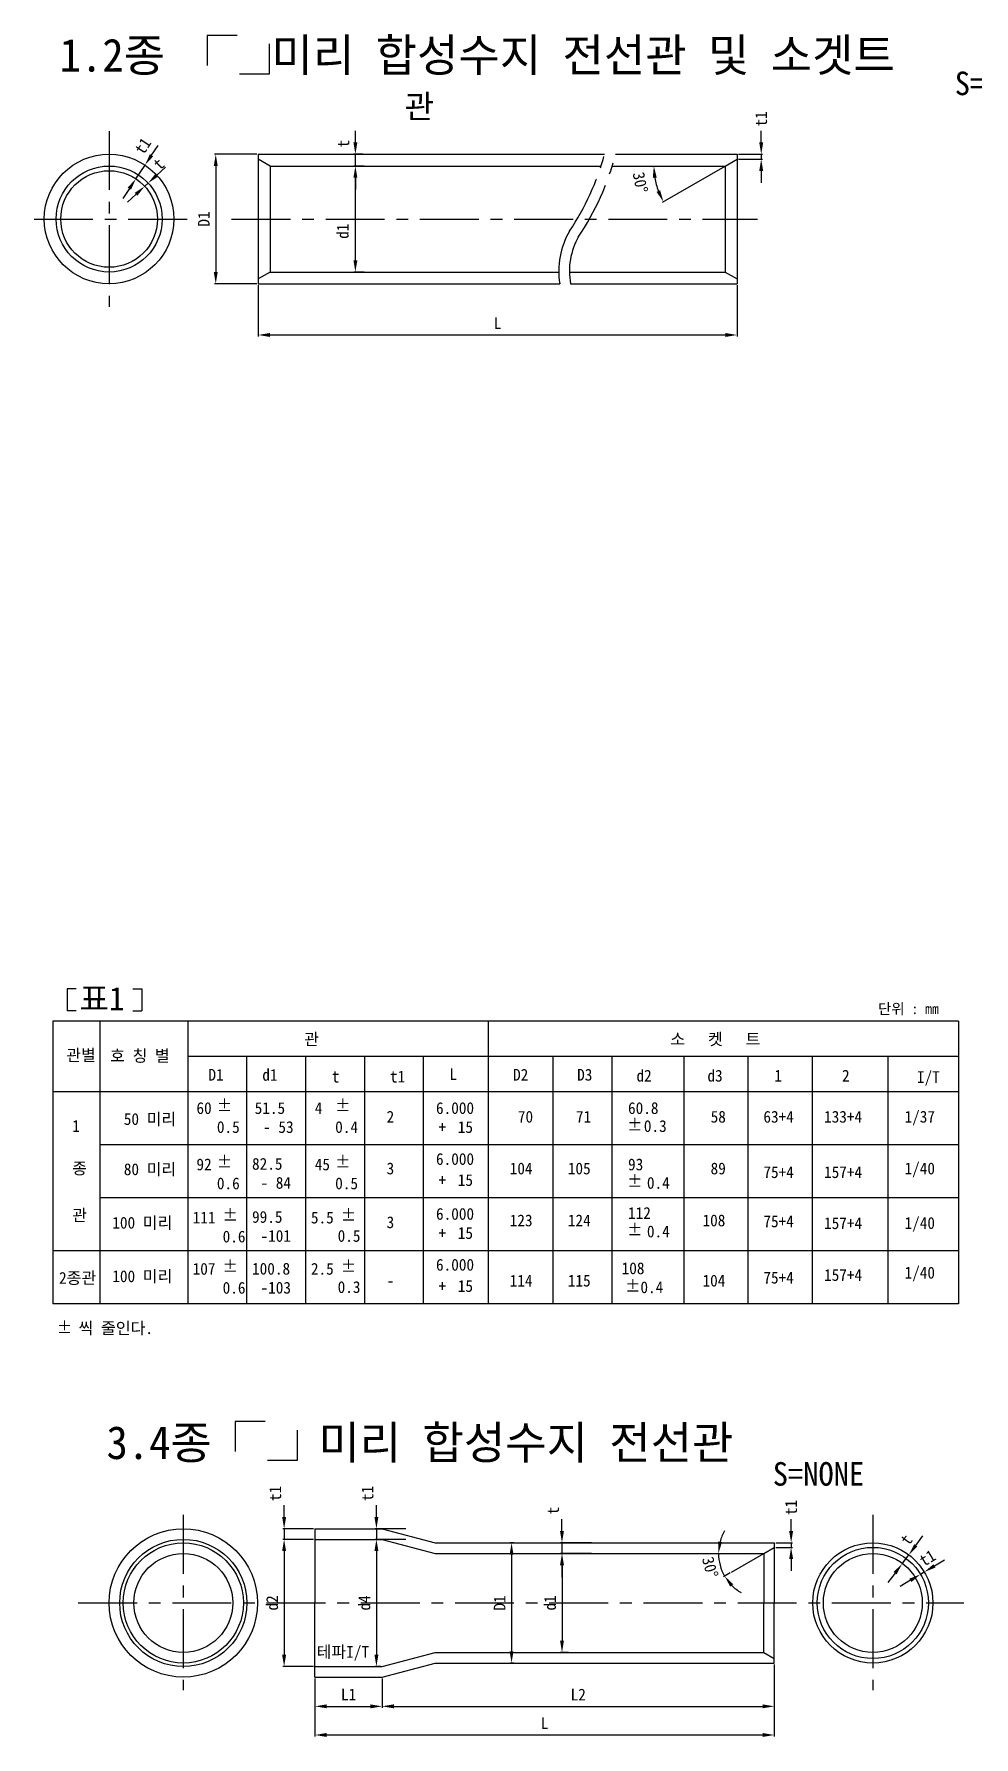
# Model space of a CAD drawing. Extents: x -1373 to 1338, y -24 to 500.
# Drawn here: x 115.9 to 315.4, y 138.1 to 499.6 of the extents above; entities that cross this region are included whole.
import ezdxf

# ---------------------------------------------------------------- set-up
doc = ezdxf.new("R2010")
doc.units = 0
doc.header["$LTSCALE"] = 10
doc.linetypes.add('A-CENTR01', pattern=[2, 1.25, -0.25, 0.25, -0.25])
for name, color, linetype in [('TN-CNTL', 1, 'A-CENTR01'), ('TN-CUTL', 1, 'A-CENTR01'), ('TN-DIML', 1, 'Continuous'), ('TN-DIMS', 1, 'Continuous'), ('TN-LINE', 7, 'Continuous'), ('TN-TABL-LIN1', 4, 'Continuous'), ('TN-TABL-LIN2', 1, 'Continuous'), ('TN-TABL-TEX1', 6, 'Continuous'), ('TN-TABL-TEX2', 3, 'Continuous'), ('TN-TEX1', 6, 'Continuous'), ('TN-TEXT', 3, 'Continuous')]:
    doc.layers.add(name, color=color, linetype=linetype)
doc.styles.add('D', font='GulimChe.ttf')
doc.dimstyles.new('D', dxfattribs={"dimtxt": 2.5, "dimasz": 2.5, "dimexe": 1.25, "dimexo": 2, "dimgap": 1, "dimtad": 1, "dimdec": 0, "dimtxsty": 'D', "dimcen": 2.5, "dimclrd": 9, "dimclre": 9, "dimclrt": 9, "dimadec": 0, "dimazin": 0, "dimtfac": 1, "dimtdec": 0, "dimtmove": 0, "dimatfit": 3, "dimfxl": 0, "dimarcsym": 0})

# ---------------------------------------------------------------- blocks, each defined once
blk = doc.blocks.new('*D63')
at = {"layer": 'DEFPOINTS', "color": 0}
for p in [(163.46, 474.08), (154.44, 446.58), (163.46, 446.58)]:
    blk.add_point(p, dxfattribs=at)
at = {"layer": 'TN-DIMS', "lineweight": -2}
for p, q in [((163.16, 474.08), (154.14, 474.08)), ((154.44, 471.58), (154.44, 449.08)), ((163.16, 446.58), (154.14, 446.58))]:
    blk.add_line(p, q, dxfattribs=at)
at = {"layer": 'TN-DIMS'}
for points in [[(154.02, 471.58), (154.85, 471.58), (154.44, 474.08)], [(154.02, 449.08), (154.85, 449.08), (154.44, 446.58)]]:
    blk.add_solid(points, dxfattribs=at)
at = {"layer": 'TN-DIMS', "color": 3, "insert": (151.9, 460.33), "char_height": 2.5, "attachment_point": 5, "rotation": 90, "style": 'D'}
blk.add_mtext('D1', dxfattribs=at)
blk = doc.blocks.new('*D64')
at = {"layer": 'DEFPOINTS', "color": 0}
for p in [(184.08, 471.58), (186.25, 471.58), (186.25, 449.08)]:
    blk.add_point(p, dxfattribs=at)
at = {"layer": 'TN-DIMS', "lineweight": -2}
for p, q in [((185.95, 471.58), (183.78, 471.58)), ((184.08, 451.58), (184.08, 469.08)), ((185.95, 449.08), (183.78, 449.08))]:
    blk.add_line(p, q, dxfattribs=at)
at = {"layer": 'TN-DIMS'}
for points in [[(183.66, 469.08), (184.5, 469.08), (184.08, 471.58)], [(183.66, 451.58), (184.5, 451.58), (184.08, 449.08)]]:
    blk.add_solid(points, dxfattribs=at)
at = {"layer": 'TN-DIMS', "color": 3, "insert": (181.4, 457.73), "char_height": 2.5, "attachment_point": 5, "rotation": 90, "style": 'D'}
blk.add_mtext('d1', dxfattribs=at)
blk = doc.blocks.new('*D65')
at = {"layer": 'DEFPOINTS', "color": 0}
for p in [(163.46, 446.58), (265.09, 446.58), (265.09, 435.71)]:
    blk.add_point(p, dxfattribs=at)
at = {"layer": 'TN-DIMS', "lineweight": -2}
for p, q in [((163.46, 446.28), (163.46, 435.41)), ((265.09, 446.28), (265.09, 435.41)), ((165.96, 435.71), (262.59, 435.71))]:
    blk.add_line(p, q, dxfattribs=at)
at = {"layer": 'TN-DIMS'}
for points in [[(165.96, 436.13), (165.96, 435.29), (163.46, 435.71)], [(262.59, 436.13), (262.59, 435.29), (265.09, 435.71)]]:
    blk.add_solid(points, dxfattribs=at)
at = {"layer": 'TN-DIMS', "color": 3, "insert": (214.28, 438.21), "char_height": 2.5, "attachment_point": 5, "style": 'D'}
blk.add_mtext('L', dxfattribs=at)
blk = doc.blocks.new('*D66')
at = {"layer": 'DEFPOINTS', "color": 0}
for p in [(265.09, 474.08), (265.09, 473.03), (270.22, 473.03)]:
    blk.add_point(p, dxfattribs=at)
at = {"layer": 'TN-DIMS', "lineweight": -2}
for p, q in [((270.22, 476.58), (270.22, 479.08)), ((265.39, 474.08), (270.52, 474.08)), ((270.22, 474.08), (270.22, 473.03)), ((265.39, 473.03), (270.52, 473.03)), ((270.22, 470.53), (270.22, 468.03))]:
    blk.add_line(p, q, dxfattribs=at)
at = {"layer": 'TN-DIMS'}
for points in [[(269.8, 476.58), (270.64, 476.58), (270.22, 474.08)], [(269.8, 470.53), (270.64, 470.53), (270.22, 473.03)]]:
    blk.add_solid(points, dxfattribs=at)
at = {"layer": 'TN-DIMS', "color": 3, "insert": (270.22, 481.58), "char_height": 2.5, "attachment_point": 5, "rotation": 90, "style": 'D'}
blk.add_mtext('t1', dxfattribs=at)
blk = doc.blocks.new('*D67')
at = {"layer": 'DEFPOINTS', "color": 0}
for p in [(165.96, 471.58), (262.59, 471.58), (262.59, 471.58), (248.34, 466.39), (249.29, 463.9)]:
    blk.add_point(p, dxfattribs=at)
at = {"layer": 'TN-DIMS', "lineweight": -2}
blk.add_arc((262.59, 471.58), 15.17, 189.4543, 200.5457, dxfattribs=at)
at = {"layer": 'TN-DIMS'}
for points in [[(247.21, 469.06), (248.04, 469.12), (247.42, 471.58)], [(248.76, 466.44), (248.01, 466.08), (249.45, 464)]]:
    blk.add_solid(points, dxfattribs=at)
at = {"layer": 'TN-DIMS', "color": 3, "insert": (244.55, 468.1), "char_height": 2.5, "attachment_point": 5, "rotation": 280.9309, "style": 'D'}
blk.add_mtext('30%%D', dxfattribs=at)
blk = doc.blocks.new('*D6')
at = {"layer": 'DEFPOINTS', "color": 0}
for p in [(201, 177.05), (261.73, 173.77), (270.75, 177.05), (270.75, 177.05), (263.89, 173.09)]:
    blk.add_point(p, dxfattribs=at)
at = {"layer": 'TN-DIMS', "lineweight": -2}
blk.add_line((263.63, 172.94), (262.18, 172.1), dxfattribs=at)
for start, end in [(150.0681, 165.0341), (180, 210), (224.9659, 239.9319)]:
    blk.add_arc((270.75, 177.05), 9.6, start, end, dxfattribs=at)
at = {"layer": 'TN-DIMS'}
for points in [[(261.89, 179.48), (261.07, 179.59), (261.15, 177.05)], [(263.63, 170.02), (264.29, 170.52), (262.44, 172.25)]]:
    blk.add_solid(points, dxfattribs=at)
at = {"layer": 'TN-DIMS', "color": 3, "insert": (259.37, 174.13), "char_height": 2.5, "attachment_point": 5, "rotation": 284.3957, "style": 'D'}
blk.add_mtext('30%%d', dxfattribs=at)
blk = doc.blocks.new('*D7')
at = {"layer": 'DEFPOINTS', "color": 0}
for p in [(175.5, 180.05), (168.95, 153.05), (175.5, 153.05)]:
    blk.add_point(p, dxfattribs=at)
at = {"layer": 'TN-DIMS', "lineweight": -2}
for p, q in [((175.2, 180.05), (168.65, 180.05)), ((168.95, 177.55), (168.95, 155.55)), ((175.2, 153.05), (168.65, 153.05))]:
    blk.add_line(p, q, dxfattribs=at)
at = {"layer": 'TN-DIMS'}
for points in [[(168.53, 177.55), (169.37, 177.55), (168.95, 180.05)], [(168.53, 155.55), (169.37, 155.55), (168.95, 153.05)]]:
    blk.add_solid(points, dxfattribs=at)
at = {"layer": 'TN-DIMS', "color": 3, "insert": (166.42, 166.55), "char_height": 2.5, "attachment_point": 5, "rotation": 90, "style": 'D'}
blk.add_mtext('d2', dxfattribs=at)
blk = doc.blocks.new('*D8')
at = {"layer": 'DEFPOINTS', "color": 0}
for p in [(175.5, 182.3), (168.95, 180.05), (175.5, 180.05)]:
    blk.add_point(p, dxfattribs=at)
at = {"layer": 'TN-DIMS', "lineweight": -2}
for p, q in [((168.95, 184.8), (168.95, 187.3)), ((175.2, 182.3), (168.65, 182.3)), ((168.95, 182.3), (168.95, 180.05)), ((175.2, 180.05), (168.65, 180.05)), ((168.95, 177.55), (168.95, 175.05))]:
    blk.add_line(p, q, dxfattribs=at)
at = {"layer": 'TN-DIMS'}
for points in [[(168.53, 184.8), (169.37, 184.8), (168.95, 182.3)], [(168.53, 177.55), (169.37, 177.55), (168.95, 180.05)]]:
    blk.add_solid(points, dxfattribs=at)
at = {"layer": 'TN-DIMS', "color": 3, "insert": (167.08, 189.8), "char_height": 2.5, "attachment_point": 5, "rotation": 90, "style": 'D'}
blk.add_mtext('t1', dxfattribs=at)
blk = doc.blocks.new('*D9')
at = {"layer": 'DEFPOINTS', "color": 0}
for p in [(189.75, 180.05), (188.54, 153.05), (189.75, 153.05)]:
    blk.add_point(p, dxfattribs=at)
at = {"layer": 'TN-DIMS', "lineweight": -2}
for p, q in [((189.45, 180.05), (188.24, 180.05)), ((188.54, 177.55), (188.54, 155.55)), ((189.45, 153.05), (188.24, 153.05))]:
    blk.add_line(p, q, dxfattribs=at)
at = {"layer": 'TN-DIMS'}
for points in [[(188.12, 177.55), (188.96, 177.55), (188.54, 180.05)], [(188.12, 155.55), (188.96, 155.55), (188.54, 153.05)]]:
    blk.add_solid(points, dxfattribs=at)
at = {"layer": 'TN-DIMS', "color": 3, "insert": (186.01, 166.55), "char_height": 2.5, "attachment_point": 5, "rotation": 90, "style": 'D'}
blk.add_mtext('d4', dxfattribs=at)
blk = doc.blocks.new('*D10')
at = {"layer": 'DEFPOINTS', "color": 0}
for p in [(195.09, 182.3), (188.54, 180.05), (195.09, 180.05)]:
    blk.add_point(p, dxfattribs=at)
at = {"layer": 'TN-DIMS', "lineweight": -2}
for p, q in [((188.54, 184.8), (188.54, 187.3)), ((194.79, 182.3), (188.24, 182.3)), ((188.54, 182.3), (188.54, 180.05)), ((194.79, 180.05), (188.24, 180.05)), ((188.54, 177.55), (188.54, 175.05))]:
    blk.add_line(p, q, dxfattribs=at)
at = {"layer": 'TN-DIMS'}
for points in [[(188.12, 184.8), (188.96, 184.8), (188.54, 182.3)], [(188.12, 177.55), (188.96, 177.55), (188.54, 180.05)]]:
    blk.add_solid(points, dxfattribs=at)
at = {"layer": 'TN-DIMS', "color": 3, "insert": (186.66, 189.8), "char_height": 2.5, "attachment_point": 5, "rotation": 90, "style": 'D'}
blk.add_mtext('t1', dxfattribs=at)
blk = doc.blocks.new('*D11')
at = {"layer": 'DEFPOINTS', "color": 0}
for p in [(217.98, 179.3), (217.23, 153.8), (217.98, 153.8)]:
    blk.add_point(p, dxfattribs=at)
at = {"layer": 'TN-DIMS', "lineweight": -2}
for p, q in [((217.68, 179.3), (216.93, 179.3)), ((217.23, 176.8), (217.23, 156.3)), ((217.68, 153.8), (216.93, 153.8))]:
    blk.add_line(p, q, dxfattribs=at)
at = {"layer": 'TN-DIMS'}
for points in [[(216.81, 176.8), (217.64, 176.8), (217.23, 179.3)], [(216.81, 156.3), (217.64, 156.3), (217.23, 153.8)]]:
    blk.add_solid(points, dxfattribs=at)
at = {"layer": 'TN-DIMS', "color": 3, "insert": (214.69, 166.55), "char_height": 2.5, "attachment_point": 5, "rotation": 90, "style": 'D'}
blk.add_mtext('D1', dxfattribs=at)
blk = doc.blocks.new('*D12')
at = {"layer": 'DEFPOINTS', "color": 0}
for p in [(229.62, 177.05), (227.94, 156.05), (229.62, 156.05)]:
    blk.add_point(p, dxfattribs=at)
at = {"layer": 'TN-DIMS', "lineweight": -2}
for p, q in [((229.32, 177.05), (227.64, 177.05)), ((227.94, 174.55), (227.94, 158.55)), ((229.32, 156.05), (227.64, 156.05))]:
    blk.add_line(p, q, dxfattribs=at)
at = {"layer": 'TN-DIMS'}
for points in [[(227.52, 174.55), (228.35, 174.55), (227.94, 177.05)], [(227.52, 158.55), (228.35, 158.55), (227.94, 156.05)]]:
    blk.add_solid(points, dxfattribs=at)
at = {"layer": 'TN-DIMS', "color": 3, "insert": (225.4, 166.55), "char_height": 2.5, "attachment_point": 5, "rotation": 90, "style": 'D'}
blk.add_mtext('d1', dxfattribs=at)
blk = doc.blocks.new('*D13')
at = {"layer": 'DEFPOINTS', "color": 0}
for p in [(234.49, 179.3), (227.93, 177.05), (234.49, 177.05)]:
    blk.add_point(p, dxfattribs=at)
at = {"layer": 'TN-DIMS', "lineweight": -2}
for p, q in [((227.93, 181.8), (227.93, 184.3)), ((234.19, 179.3), (227.63, 179.3)), ((227.93, 179.3), (227.93, 177.05)), ((234.19, 177.05), (227.63, 177.05)), ((227.93, 174.55), (227.93, 172.05))]:
    blk.add_line(p, q, dxfattribs=at)
at = {"layer": 'TN-DIMS'}
for points in [[(227.51, 181.8), (228.34, 181.8), (227.93, 179.3)], [(227.51, 174.55), (228.34, 174.55), (227.93, 177.05)]]:
    blk.add_solid(points, dxfattribs=at)
at = {"layer": 'TN-DIMS', "color": 3, "insert": (226.06, 186.15), "char_height": 2.5, "attachment_point": 5, "rotation": 90, "style": 'D'}
blk.add_mtext('t', dxfattribs=at)
blk = doc.blocks.new('*D14')
at = {"layer": 'DEFPOINTS', "color": 0}
for p in [(273, 179.3), (273, 178.35), (276.57, 178.35)]:
    blk.add_point(p, dxfattribs=at)
at = {"layer": 'TN-DIMS', "lineweight": -2}
for p, q in [((276.57, 181.8), (276.57, 184.3)), ((273.3, 179.3), (276.87, 179.3)), ((273.3, 178.35), (276.87, 178.35)), ((276.57, 179.3), (276.57, 178.35)), ((276.57, 175.85), (276.57, 173.35))]:
    blk.add_line(p, q, dxfattribs=at)
at = {"layer": 'TN-DIMS'}
for points in [[(276.15, 181.8), (276.99, 181.8), (276.57, 179.3)], [(276.15, 175.85), (276.99, 175.85), (276.57, 178.35)]]:
    blk.add_solid(points, dxfattribs=at)
at = {"layer": 'TN-DIMS', "color": 3, "insert": (276.57, 186.8), "char_height": 2.5, "attachment_point": 5, "rotation": 90, "style": 'D'}
blk.add_mtext('t1', dxfattribs=at)
blk = doc.blocks.new('*D15')
at = {"layer": 'DEFPOINTS', "color": 0}
for p in [(175.5, 150.8), (189.75, 150.8), (189.75, 144.6)]:
    blk.add_point(p, dxfattribs=at)
at = {"layer": 'TN-DIMS', "lineweight": -2}
for p, q in [((175.5, 150.5), (175.5, 144.3)), ((189.75, 150.5), (189.75, 144.3)), ((178, 144.6), (187.25, 144.6))]:
    blk.add_line(p, q, dxfattribs=at)
at = {"layer": 'TN-DIMS'}
for points in [[(178, 145.02), (178, 144.18), (175.5, 144.6)], [(187.25, 145.02), (187.25, 144.18), (189.75, 144.6)]]:
    blk.add_solid(points, dxfattribs=at)
at = {"layer": 'TN-DIMS', "color": 3, "insert": (182.63, 147.13), "char_height": 2.5, "attachment_point": 5, "style": 'D'}
blk.add_mtext('L1', dxfattribs=at)
blk = doc.blocks.new('*D16')
at = {"layer": 'DEFPOINTS', "color": 0}
for p in [(273, 153.8), (189.75, 150.8), (273, 144.6)]:
    blk.add_point(p, dxfattribs=at)
at = {"layer": 'TN-DIMS', "lineweight": -2}
for p, q in [((273, 153.5), (273, 144.3)), ((189.75, 150.5), (189.75, 144.3)), ((192.25, 144.6), (270.5, 144.6))]:
    blk.add_line(p, q, dxfattribs=at)
at = {"layer": 'TN-DIMS'}
for points in [[(192.25, 145.02), (192.25, 144.18), (189.75, 144.6)], [(270.5, 145.02), (270.5, 144.18), (273, 144.6)]]:
    blk.add_solid(points, dxfattribs=at)
at = {"layer": 'TN-DIMS', "color": 3, "insert": (231.38, 147.1), "char_height": 2.5, "attachment_point": 5, "style": 'D'}
blk.add_mtext('L2', dxfattribs=at)
blk = doc.blocks.new('*D17')
at = {"layer": 'DEFPOINTS', "color": 0}
for p in [(273, 153.8), (175.5, 150.8), (273, 138.52)]:
    blk.add_point(p, dxfattribs=at)
at = {"layer": 'TN-DIMS', "lineweight": -2}
for p, q in [((273, 153.5), (273, 138.22)), ((175.5, 150.5), (175.5, 138.22)), ((178, 138.52), (270.5, 138.52))]:
    blk.add_line(p, q, dxfattribs=at)
at = {"layer": 'TN-DIMS'}
for points in [[(178, 138.94), (178, 138.1), (175.5, 138.52)], [(270.5, 138.94), (270.5, 138.1), (273, 138.52)]]:
    blk.add_solid(points, dxfattribs=at)
at = {"layer": 'TN-DIMS', "color": 3, "insert": (224.25, 141.02), "char_height": 2.5, "attachment_point": 5, "style": 'D'}
blk.add_mtext('L', dxfattribs=at)
blk = doc.blocks.new('*D89')
at = {"layer": 'DEFPOINTS', "color": 0}
for p in [(184.08, 474.08), (185.95, 474.08), (185.95, 471.58)]:
    blk.add_point(p, dxfattribs=at)
at = {"layer": 'TN-DIMS', "lineweight": -2}
for p, q in [((184.08, 476.58), (184.08, 479.08)), ((185.65, 474.08), (183.78, 474.08)), ((184.08, 471.58), (184.08, 474.08)), ((185.65, 471.58), (183.78, 471.58)), ((184.08, 469.08), (184.08, 466.58))]:
    blk.add_line(p, q, dxfattribs=at)
at = {"layer": 'TN-DIMS'}
for points in [[(183.66, 476.58), (184.5, 476.58), (184.08, 474.08)], [(183.66, 469.08), (184.5, 469.08), (184.08, 471.58)]]:
    blk.add_solid(points, dxfattribs=at)
at = {"layer": 'TN-DIMS', "color": 3, "insert": (181.55, 476.32), "char_height": 2.5, "attachment_point": 5, "rotation": 90, "style": 'D'}
blk.add_mtext('t', dxfattribs=at)
blk = doc.blocks.new('*D90')
at = {"layer": 'DEFPOINTS', "color": 0}
for p in [(139.35, 467.27), (140.08, 467.95), (140.08, 467.95)]:
    blk.add_point(p, dxfattribs=at)
at = {"layer": 'TN-DIMS', "lineweight": -2}
for p, q in [((141.92, 469.64), (143.76, 471.33)), ((139.35, 467.27), (140.08, 467.95)), ((137.51, 465.58), (135.67, 463.89))]:
    blk.add_line(p, q, dxfattribs=at)
at = {"layer": 'TN-DIMS'}
for points in [[(141.64, 469.95), (142.21, 469.33), (140.08, 467.95)], [(137.23, 465.89), (137.79, 465.27), (139.35, 467.27)]]:
    blk.add_solid(points, dxfattribs=at)
at = {"layer": 'TN-DIMS', "color": 3, "insert": (142.35, 472.02), "char_height": 2.5, "attachment_point": 5, "rotation": 42.6045, "style": 'D'}
blk.add_mtext('t', dxfattribs=at)
blk = doc.blocks.new('*D91')
at = {"layer": 'DEFPOINTS', "color": 0}
for p in [(139.42, 471.78), (139.42, 471.78), (137.48, 468.86)]:
    blk.add_point(p, dxfattribs=at)
at = {"layer": 'TN-DIMS', "lineweight": -2}
for p, q in [((140.81, 473.86), (142.2, 475.94)), ((137.48, 468.86), (139.42, 471.78)), ((136.1, 466.78), (134.71, 464.7))]:
    blk.add_line(p, q, dxfattribs=at)
at = {"layer": 'TN-DIMS'}
for points in [[(140.46, 474.09), (141.16, 473.63), (139.42, 471.78)], [(135.75, 467.01), (136.45, 466.55), (137.48, 468.86)]]:
    blk.add_solid(points, dxfattribs=at)
at = {"layer": 'TN-DIMS', "color": 3, "insert": (138.97, 475.85), "char_height": 2.5, "attachment_point": 5, "rotation": 56.3366, "style": 'D'}
blk.add_mtext('t1', dxfattribs=at)
blk = doc.blocks.new('*D98')
at = {"layer": 'DEFPOINTS', "color": 0}
for p in [(300.13, 174.87), (301.55, 176.77), (301.55, 176.77)]:
    blk.add_point(p, dxfattribs=at)
at = {"layer": 'TN-DIMS', "lineweight": -2}
for p, q in [((303.04, 178.77), (304.54, 180.77)), ((300.13, 174.87), (301.55, 176.77)), ((300.37, 174.69), (300.37, 174.69)), ((301.79, 176.59), (301.79, 176.59)), ((298.63, 172.87), (297.13, 170.87))]:
    blk.add_line(p, q, dxfattribs=at)
at = {"layer": 'TN-DIMS'}
for points in [[(302.71, 179.02), (303.38, 178.52), (301.55, 176.77)], [(298.3, 173.12), (298.97, 172.62), (300.13, 174.87)]]:
    blk.add_solid(points, dxfattribs=at)
at = {"layer": 'TN-DIMS', "color": 3, "insert": (301.04, 179.99), "char_height": 2.5, "attachment_point": 5, "rotation": 53.2313, "style": 'D'}
blk.add_mtext('t', dxfattribs=at)
blk = doc.blocks.new('*D99')
at = {"layer": 'DEFPOINTS', "color": 0}
for p in [(304.02, 172.63), (304.84, 173.12), (304.84, 173.12)]:
    blk.add_point(p, dxfattribs=at)
at = {"layer": 'TN-DIMS', "lineweight": -2}
for p, q in [((306.98, 174.41), (309.12, 175.7)), ((301.88, 171.35), (299.74, 170.06)), ((303.87, 172.89), (303.87, 172.89)), ((304.02, 172.63), (304.84, 173.12)), ((304.69, 173.38), (304.69, 173.38))]:
    blk.add_line(p, q, dxfattribs=at)
at = {"layer": 'TN-DIMS'}
for points in [[(306.77, 174.77), (307.2, 174.06), (304.84, 173.12)], [(301.67, 171.7), (302.1, 170.99), (304.02, 172.63)]]:
    blk.add_solid(points, dxfattribs=at)
at = {"layer": 'TN-DIMS', "color": 3, "insert": (305.51, 176.09), "char_height": 2.5, "attachment_point": 5, "rotation": 31.0187, "style": 'D'}
blk.add_mtext('t1', dxfattribs=at)

msp = doc.modelspace()

# ---------------------------------------------------------------- linework, layer by layer
at = {"layer": 'TN-CNTL', "linetype": 'A-CENTR01'}
for p, q in [((131.8, 479), (131.8, 441.67)), ((115.87, 460.33), (150.37, 460.33)), ((157.79, 460.33), (269.44, 460.33)), ((147.55, 185.23), (147.55, 148)), ((293.91, 185.23), (293.91, 148)), ((125.23, 166.55), (313.21, 166.55))]:
    msp.add_line(p, q, dxfattribs=at)
at = {"layer": 'TN-CUTL', "linetype": 'A-CENTR01'}
for centre, radius, start, end in [((184.49, 488.09), 54.3, 326.0254, 345.0513), ((184.49, 488.09), 56.55, 326.0254, 345.6591), ((244.41, 449.23), 17.16, 150.2467, 188.8772), ((244.41, 449.23), 14.91, 150.2467, 190.2305)]:
    msp.add_arc(centre, radius, start, end, dxfattribs=at)
at = {"layer": 'TN-DIML'}
for p, q in [((249.29, 463.9), (262.59, 471.58)), ((263.89, 173.09), (270.75, 177.05))]:
    msp.add_line(p, q, dxfattribs=at)
at = {"layer": 'TN-LINE'}
for p, q in [((163.46, 474.08), (236.95, 474.08)), ((163.46, 474.08), (163.46, 446.58)), ((239.28, 474.08), (265.09, 474.08)), ((265.09, 474.08), (265.09, 446.58)), ((165.96, 471.58), (163.46, 473.03)), ((165.96, 471.58), (236.22, 471.58)), ((165.96, 471.58), (165.96, 449.08)), ((238.58, 471.58), (262.59, 471.58)), ((262.59, 471.58), (265.09, 473.03)), ((262.59, 471.58), (262.59, 449.08)), ((165.96, 449.08), (163.46, 447.64)), ((165.96, 449.08), (227.26, 449.08)), ((229.51, 449.08), (262.59, 449.08)), ((262.59, 449.08), (265.09, 447.64)), ((163.46, 446.58), (227.46, 446.58)), ((229.75, 446.58), (265.09, 446.58)), ((175.5, 182.3), (175.5, 166.55)), ((175.5, 182.3), (189.75, 182.3)), ((189.75, 182.3), (201, 179.3)), ((175.5, 180.05), (189.75, 180.05)), ((189.75, 180.05), (201, 177.05)), ((201, 179.3), (273, 179.3)), ((270.75, 177.05), (273, 178.35)), ((273, 179.3), (273, 166.55)), ((201, 177.05), (270.75, 177.05)), ((270.75, 177.05), (270.75, 166.55)), ((175.5, 150.8), (175.5, 166.55)), ((270.75, 156.05), (270.75, 166.55)), ((273, 153.8), (273, 166.55)), ((189.75, 153.05), (201, 156.05)), ((201, 156.05), (270.75, 156.05)), ((270.75, 156.05), (273, 154.75)), ((175.5, 153.05), (189.75, 153.05)), ((189.75, 150.8), (201, 153.8)), ((201, 153.8), (273, 153.8)), ((175.5, 150.8), (189.75, 150.8))]:
    msp.add_line(p, q, dxfattribs=at)
for centre, radius in [((131.8, 460.33), 13.75), ((131.8, 460.33), 11.25), ((131.8, 460.33), 10.25), ((147.55, 166.55), 15.75), ((147.55, 166.55), 13.5), ((147.55, 166.55), 12.75), ((293.91, 166.55), 12.75), ((293.91, 166.55), 11.8), ((147.55, 166.55), 10.5), ((293.91, 166.55), 10.5)]:
    msp.add_circle(centre, radius, dxfattribs=at)
at = {"layer": 'TN-TABL-LIN1'}
for p, q in [((312.08, 290.06), (119.83, 290.06)), ((119.83, 290.06), (119.83, 237.56)), ((312.08, 290.06), (312.08, 237.56)), ((119.83, 282.56), (119.83, 230.06)), ((312.08, 282.56), (312.08, 230.06)), ((312.08, 230.06), (119.83, 230.06))]:
    msp.add_line(p, q, dxfattribs=at)
at = {"layer": 'TN-TABL-LIN2'}
for p, q in [((129.83, 290.06), (129.83, 237.56)), ((148.49, 290.06), (148.49, 237.56)), ((212.27, 290.06), (212.27, 230.06)), ((129.83, 282.56), (129.83, 230.06)), ((312.08, 282.56), (148.49, 282.56)), ((148.49, 282.56), (148.49, 230.06)), ((160.99, 282.56), (160.99, 230.06)), ((160.99, 282.56), (160.99, 237.56)), ((173.49, 282.56), (173.49, 230.06)), ((173.49, 282.56), (173.49, 237.56)), ((185.99, 282.56), (185.99, 230.06)), ((185.99, 282.56), (185.99, 237.56)), ((198.49, 282.56), (198.49, 230.06)), ((198.49, 282.56), (198.49, 237.56)), ((225.99, 282.56), (225.99, 241.31)), ((238.49, 282.56), (238.49, 241.31)), ((253.81, 282.56), (253.81, 241.31)), ((267.4, 282.56), (267.4, 230.06)), ((281.03, 282.56), (281.03, 230.06)), ((297.08, 282.56), (297.08, 241.31)), ((312.08, 275.06), (119.83, 275.06)), ((312.08, 263.81), (129.83, 263.81)), ((312.08, 252.56), (129.83, 252.56)), ((312.08, 241.31), (119.83, 241.31)), ((225.99, 241.31), (225.99, 230.06)), ((238.49, 241.31), (238.49, 230.06)), ((253.81, 241.31), (253.81, 230.06)), ((297.08, 241.31), (297.08, 230.06))]:
    msp.add_line(p, q, dxfattribs=at)
at = {"layer": 'TN-TEX1'}
for p, q in [((159.01, 499.29), (152.65, 499.29)), ((152.65, 499.29), (152.65, 492.94)), ((165.86, 491.14), (165.86, 497.5)), ((159.5, 491.14), (165.86, 491.14)), ((122.9, 296.93), (122.9, 292.26)), ((124.82, 296.93), (122.9, 296.93)), ((136.83, 296.93), (138.75, 296.93)), ((138.75, 296.93), (138.75, 292.26)), ((124.82, 292.26), (122.9, 292.26)), ((136.83, 292.26), (138.75, 292.26)), ((158.55, 205.04), (158.55, 198.68)), ((164.91, 205.04), (158.55, 205.04)), ((171.76, 196.88), (171.76, 203.24)), ((165.4, 196.88), (171.76, 196.88))]:
    msp.add_line(p, q, dxfattribs=at)

# ---------------------------------------------------------------- texts
at = {"layer": 'TN-TABL-TEX1', "style": 'D'}
for s, p in [('관', (173.19, 284.99)), ('소   켓   트', (250.93, 284.97)), ('관별', (122.71, 281.57)), ('호 칭 별', (132.01, 281.45)), ('D1', (152.89, 277.42)), ('d1', (164.32, 277.4)), ('t', (179.07, 277.03)), ('t1', (191.42, 277.03)), ('L', (204.05, 277.57)), ('D2', (217.55, 277.42)), ('D3', (231.15, 277.42)), ('d2', (243.74, 277.22)), ('d3', (258.8, 277.22)), ('1', (273.02, 277.22)), ('2', (287.37, 277.22)), ('I/T', (303.28, 276.93))]:
    msp.add_text(s, height=2.5, dxfattribs=at).set_placement(p)
at = {"layer": 'TN-TABL-TEX2', "style": 'D'}
for s, p in [('60', (150.34, 270.35)), ('±', (154.68, 270.9)), ('51.5', (162.7, 270.35)), ('4', (175.45, 270.35)), ('±', (179.79, 270.9)), ('6.000', (201.19, 270.35)), ('60.8', (241.95, 270.35)), ('1/37', (300.64, 268.51)), ('1', (123.97, 266.55)), ('50 미리', (134.92, 268.02)), ('0.5', (154.68, 266.32)), ('- 53', (164.5, 266.32)), ('0.4', (179.79, 266.32)), ('2', (190.7, 268.51)), ('+', (201.72, 266.32)), ('15', (205.81, 266.32)), ('70', (218.57, 268.51)), ('71', (230.9, 268.51)), ('±', (241.78, 266.82)), ('0.3', (245.31, 266.53)), ('58', (259.49, 268.51)), ('63+4', (270.68, 268.51)), ('133+4', (283.56, 268.51)), ('92', (150.34, 258.39)), ('±', (154.68, 258.94)), ('82.5', (162.14, 258.51)), ('45', (175.45, 258.39)), ('±', (179.79, 258.94)), ('6.000', (201.19, 259.54)), ('93', (241.95, 258.39)), ('종 ', (123.97, 257.57)), ('80 미리', (134.92, 257.36)), ('0.6', (154.68, 254.36)), ('- 84', (163.94, 254.48)), ('0.5', (179.79, 254.36)), ('3', (190.7, 257.53)), ('+', (201.72, 255.07)), ('15', (205.81, 255.07)), ('104', (216.84, 257.53)), ('105', (229.17, 257.53)), ('±', (241.78, 254.86)), ('0.4', (245.96, 254.47)), ('89', (259.48, 257.53)), ('75+4', (270.68, 256.75)), ('157+4', (283.56, 256.75)), ('1/40', (300.64, 257.53)), ('관', (123.97, 247.62)), ('111', (149.53, 247.11)), ('±', (155.9, 247.66)), ('99.5', (162.14, 247.24)), ('5.5', (174.64, 247.11)), ('±', (181.01, 247.66)), ('6.000', (201.19, 247.89)), ('112', (241.95, 248.08)), ('100 미리', (132.48, 246.01)), ('3', (190.7, 246.11)), ('+', (201.72, 243.82)), ('15', (205.81, 243.82)), ('123', (216.84, 246.5)), ('124', (229.17, 246.5)), ('±', (241.78, 244.55)), ('0.4', (245.96, 244.16)), ('108', (257.76, 246.5)), ('75+4', (270.68, 246.3)), ('157+4', (283.56, 245.92)), ('1/40', (300.64, 245.95)), ('0.6', (155.9, 243.08)), ('-101', (163.94, 243.21)), ('0.5', (180.31, 243.22)), ('107', (149.53, 236.23)), ('±', (155.9, 236.79)), ('100.8', (162.14, 236.25)), ('2.5', (174.64, 236.23)), ('±', (181.01, 236.79)), ('6.000', (201.19, 237.09)), ('108', (240.59, 236.34)), ('2종관', (121.17, 234.3)), ('100 미리', (132.48, 234.65)), ('15', (205.81, 232.57)), ('114', (216.84, 233.72)), ('115', (229.17, 233.72)), ('±', (241.37, 232.59)), ('104', (257.76, 233.72)), ('75+4', (270.68, 234.35)), ('157+4', (283.56, 234.91)), ('1/40', (300.64, 235.41)), ('0.6', (155.9, 232.2)), ('-103', (163.94, 232.22)), ('0.3', (180.31, 232.35)), ('-', (190.7, 233.72)), ('+', (201.72, 232.57)), ('0.4', (244.58, 232.31))]:
    msp.add_text(s, height=2.5, dxfattribs=at).set_placement(p)
at = {"layer": 'TN-TEX1', "style": 'D'}
for s, height, p in [('1.2종     미리 합성수지 전선관 및 소겟트 ', 7, (121.31, 491.62)), ('S=NONE', 5, (311.31, 486.62)), ('관', 5, (194.51, 481.71)), (' 표1', 5, (122.29, 292.33)), ('3.4종     미리 합성수지 전선관 ', 7, (131.25, 197.1)), ('S=NONE', 5, (272.68, 191.44))]:
    msp.add_text(s, height=height, dxfattribs=at).set_placement(p)
at = {"layer": 'TN-TEXT', "style": 'D'}
for s, height, p in [('단위 : mm ', 2.25, (295.01, 291.55)), ('±', 2.5, (120.71, 223.78)), ('씩 줄인다.', 2.5, (125.33, 223.63)), ('테파I/T', 2.5, (175.85, 154.91))]:
    msp.add_text(s, height=height, dxfattribs=at).set_placement(p)

# ---------------------------------------------------------------- dimensions: what is measured, and where the dimension line sits
at = {"layer": 'TN-DIMS'}
for base, p1, p2, angle, text, picture, middle, dimtype in [((270.22, 473.03), (265.09, 474.08), (265.09, 473.03), 90, 't1', '*D66', (270.22, 481.58), 160), ((139.42, 471.78), (137.48, 468.86), (139.42, 471.78), 56.3366, 't1', '*D91', (138.97, 475.85), 161), ((184.08, 474.08), (185.95, 471.58), (185.95, 474.08), 90, 't', '*D89', (181.55, 476.32), 160), ((140.08, 467.95), (139.35, 467.27), (140.08, 467.95), 42.6045, 't', '*D90', (142.35, 472.02), 161), ((184.08, 471.58), (186.25, 449.08), (186.25, 471.58), 90, 'd1', '*D64', (181.4, 457.73), 160), ((168.95, 180.05), (175.5, 182.3), (175.5, 180.05), 90, 't1', '*D8', (167.08, 189.8), 160), ((188.54, 180.05), (195.09, 182.3), (195.09, 180.05), 90, 't1', '*D10', (186.66, 189.8), 160), ((276.57, 178.35), (273, 179.3), (273, 178.35), 90, 't1', '*D14', (276.57, 186.8), 160), ((227.93, 177.05), (234.49, 179.3), (234.49, 177.05), 90, 't', '*D13', (226.06, 186.15), 160), ((301.55, 176.77), (300.13, 174.87), (301.55, 176.77), 53.2313, 't', '*D98', (301.04, 179.99), 161), ((304.84, 173.12), (304.02, 172.63), (304.84, 173.12), 31.0187, 't1', '*D99', (305.51, 176.09), 161)]:
    dim = msp.add_linear_dim(base=base, p1=p1, p2=p2, angle=angle, text=text, dimstyle='D', override={"dimexe": 0.3, "dimexo": 0.3, "dimgap": 1.25, "dimlunit": 6, "dimclrd": 256, "dimclre": 256, "dimclrt": 3, "dimtix": 1, "dimtmove": 2}, dxfattribs=at)
    dim.commit()
    dim.dimension.update_dxf_attribs({"geometry": picture, "text_midpoint": middle, "dimtype": dimtype})
for base, p1, p2, text, picture, middle in [((154.44, 446.58), (163.46, 474.08), (163.46, 446.58), 'D1', '*D63', (151.9, 460.33)), ((168.95, 153.05), (175.5, 180.05), (175.5, 153.05), 'd2', '*D7', (166.42, 166.55)), ((188.54, 153.05), (189.75, 180.05), (189.75, 153.05), 'd4', '*D9', (186.01, 166.55)), ((217.23, 153.8), (217.98, 179.3), (217.98, 153.8), 'D1', '*D11', (214.69, 166.55)), ((227.94, 156.05), (229.62, 177.05), (229.62, 156.05), 'd1', '*D12', (225.4, 166.55))]:
    dim = msp.add_linear_dim(base=base, p1=p1, p2=p2, angle=90, text=text, dimstyle='D', override={"dimexe": 0.3, "dimexo": 0.3, "dimgap": 1.25, "dimlunit": 6, "dimclrd": 256, "dimclre": 256, "dimclrt": 3, "dimtix": 1, "dimtmove": 2}, dxfattribs=at)
    dim.commit()
    dim.dimension.update_dxf_attribs({"geometry": picture, "text_midpoint": middle})
for base, line1, line2, text, picture, middle in [((248.34, 466.39), ((249.29, 463.9), (262.59, 471.58)), ((165.96, 471.58), (262.59, 471.58)), '30%%D', '*D67', (244.55, 468.1)), ((261.73, 173.77), ((263.89, 173.09), (270.75, 177.05)), ((201, 177.05), (270.75, 177.05)), '30%%d', '*D6', (259.37, 174.13))]:
    dim = msp.add_angular_dim_2l(base=base, line1=line1, line2=line2, text=text, dimstyle='D', override={"dimexe": 0.3, "dimexo": 0.3, "dimgap": 1.25, "dimlunit": 6, "dimclrd": 256, "dimclre": 256, "dimclrt": 3, "dimtix": 1, "dimtmove": 2}, dxfattribs=at)
    dim.commit()
    dim.dimension.update_dxf_attribs({"geometry": picture, "text_midpoint": middle, "dimtype": 162})
for base, p1, p2, text, picture, middle in [((265.09, 435.71), (163.46, 446.58), (265.09, 446.58), 'L', '*D65', (214.28, 438.21)), ((273, 138.52), (175.5, 150.8), (273, 153.8), 'L', '*D17', (224.25, 141.02)), ((273, 144.6), (189.75, 150.8), (273, 153.8), 'L2', '*D16', (231.38, 147.1)), ((189.75, 144.6), (175.5, 150.8), (189.75, 150.8), 'L1', '*D15', (182.63, 147.13))]:
    dim = msp.add_linear_dim(base=base, p1=p1, p2=p2, text=text, dimstyle='D', override={"dimexe": 0.3, "dimexo": 0.3, "dimgap": 1.25, "dimlunit": 6, "dimclrd": 256, "dimclre": 256, "dimclrt": 3, "dimtix": 1, "dimtmove": 2}, dxfattribs=at)
    dim.commit()
    dim.dimension.update_dxf_attribs({"geometry": picture, "text_midpoint": middle})

doc.saveas('drawing.dxf')
